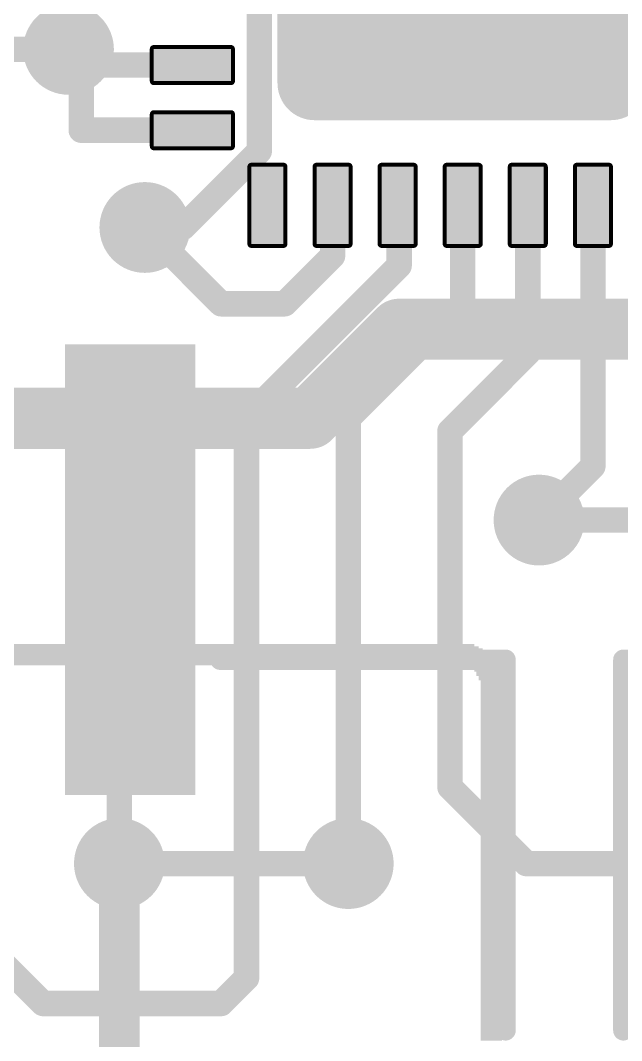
# Model space of a CAD drawing. Extents: x -8 to 72.9, y -20.5 to 38.
# Drawn here: x 12.6 to 18.6, y 4.58 to 14.77 of the extents above; entities that cross this region are included whole.
import ezdxf

# ---------------------------------------------------------------- set-up
doc = ezdxf.new("R2010")
doc.units = 0
for name, color, linetype in [('1', 12, 'CONTINUOUS'), ('16', 132, 'CONTINUOUS'), ('18', 110, 'CONTINUOUS'), ('203', 40, 'CONTINUOUS'), ('21', 40, 'CONTINUOUS')]:
    doc.layers.add(name, color=color, linetype=linetype)

# ---------------------------------------------------------------- blocks, each defined once
blk = doc.blocks.new('RECT')
blk.add_solid([(-0.5, -0.5), (0.5, -0.5), (-0.5, 0.5), (0.5, 0.5)])
blk = doc.blocks.new('RECT64000X136000R20')
at = {"const_width": 0.04}
blk.add_lwpolyline([(0.18, -0.385), (0.18, 0.385, 0.4142), (0.16, 0.405), (-0.16, 0.405, 0.4142), (-0.18, 0.385), (-0.18, -0.385, 0.4142), (-0.16, -0.405), (0.16, -0.405, 0.4142)], format="xyb", close=True, dxfattribs=at)
blk.add_solid([(-0.17, -0.395), (0.17, -0.395), (-0.17, 0.395), (0.17, 0.395)])
blk = doc.blocks.new('RECT136000X64000R20')
at = {"const_width": 0.04}
blk.add_lwpolyline([(0.405, -0.16), (0.405, 0.16, 0.4142), (0.385, 0.18), (-0.385, 0.18, 0.4142), (-0.405, 0.16), (-0.405, -0.16, 0.4142), (-0.385, -0.18), (0.385, -0.18, 0.4142)], format="xyb", close=True, dxfattribs=at)
blk.add_solid([(-0.395, -0.17), (0.395, -0.17), (-0.395, 0.17), (0.395, 0.17)])
blk = doc.blocks.new('RECT592000X592000R20')
at = {"const_width": 0.37}
blk.add_lwpolyline([(1.665, -1.48), (1.665, 1.48, 0.4142), (1.48, 1.665), (-1.48, 1.665, 0.4142), (-1.665, 1.48), (-1.665, -1.48, 0.4142), (-1.48, -1.665), (1.48, -1.665, 0.4142)], format="xyb", close=True, dxfattribs=at)
blk.add_solid([(-1.5054, -1.5054), (1.5054, -1.5054), (-1.5054, 1.5054), (1.5054, 1.5054)])
blk = doc.blocks.new('ROUNDV')
at = {"const_width": 0.5}
blk.add_lwpolyline([(0, -0.25, 1), (0, 0.25, 1), (0, -0.25)], format="xyb", dxfattribs=at)

msp = doc.modelspace()

# ---------------------------------------------------------------- linework, layer by layer
at = {"layer": '1', "const_width": 0.254}
for points in [[(13.208, 14.351), (13.208, 14.971)], [(13.208, 14.351), (13.081, 14.478)], [(13.178, 14.351), (13.208, 14.321)], [(13.208, 14.321), (13.208, 14.351)], [(13.238, 14.321), (13.208, 14.351)], [(13.208, 13.671), (13.208, 14.321)], [(14.318, 14.321), (13.238, 14.321)], [(14.318, 13.671), (13.208, 13.671)], [(15.718, 12.921), (15.718, 12.416)], [(16.383, 12.906), (16.368, 12.921)], [(17.018, 12.921), (17.018, 11.938)], [(17.668, 12.921), (17.668, 11.445)], [(18.318, 12.921), (18.318, 10.317)], [(16.383, 12.319), (16.383, 12.906)], [(14.605, 11.938), (13.843, 12.7)], [(15.718, 12.416), (15.24, 11.938)], [(14.859, 10.795), (16.383, 12.319)], [(15.24, 11.938), (14.605, 11.938)], [(17.018, 11.938), (15.875, 10.795)], [(17.668, 11.445), (16.891, 10.668)], [(14.859, 5.207), (14.859, 10.795)], [(15.875, 10.795), (15.875, 6.35)], [(16.891, 10.668), (16.891, 7.112)], [(18.318, 10.317), (17.78, 9.779)], [(13.696, 9.285), (13.696, 9.759)], [(13.589, 9.178), (13.696, 9.285)], [(13.589, 6.35), (13.589, 9.178)], [(16.891, 7.112), (17.653, 6.35)], [(17.653, 6.35), (19.05, 6.35)], [(12.446, 5.334), (12.827, 4.953)], [(14.605, 4.953), (14.859, 5.207)], [(12.827, 4.953), (14.605, 4.953)]]:
    msp.add_lwpolyline(points, dxfattribs=at)
at = {"layer": '1', "const_width": 0.127}
for points in [[(13.1259, 14.5229, 1), (13.0361, 14.4331)], [(13.2229, 14.3959, 1), (13.1331, 14.3061)], [(13.2715, 14.351, 1), (13.1445, 14.351)], [(13.2529, 14.3959, 1), (13.1631, 14.3061)], [(13.2715, 14.321, 1), (13.1445, 14.321)], [(13.1445, 14.351, 1), (13.2715, 14.351)], [(13.1445, 14.321, 1), (13.2715, 14.321)], [(13.1631, 14.3061, 1), (13.2529, 14.3959)], [(13.1631, 14.2761, 1), (13.2529, 14.3659)], [(13.238, 14.3845, 1), (13.238, 14.2575)], [(13.1931, 14.2761, 1), (13.2829, 14.3659)], [(14.318, 14.2575, 1), (14.318, 14.3845)], [(13.208, 13.7345, 1), (13.208, 13.6075)], [(14.318, 13.6075, 1), (14.318, 13.7345)], [(13.1445, 13.671, 1), (13.2715, 13.671)], [(15.7815, 12.921, 1), (15.6545, 12.921)], [(16.4129, 12.9659, 1), (16.3231, 12.8761)], [(17.0815, 12.921, 1), (16.9545, 12.921)], [(17.7315, 12.921, 1), (17.6045, 12.921)], [(18.3815, 12.921, 1), (18.2545, 12.921)], [(16.4465, 12.906, 1), (16.3195, 12.906)], [(16.3381, 12.8611, 1), (16.4279, 12.9509)], [(13.8879, 12.7449, 1), (13.7981, 12.6551)], [(15.7629, 12.3711, 1), (15.6731, 12.4609)], [(15.6545, 12.416, 1), (15.7815, 12.416)], [(16.4279, 12.2741, 1), (16.3381, 12.3639)], [(16.3195, 12.319, 1), (16.4465, 12.319)], [(14.605, 12.0015, 1), (14.605, 11.8745)], [(14.5601, 11.8931, 1), (14.6499, 11.9829)], [(15.1951, 11.9829, 1), (15.2849, 11.8931)], [(15.24, 11.8745, 1), (15.24, 12.0015)], [(17.0629, 11.8931, 1), (16.9731, 11.9829)], [(16.9545, 11.938, 1), (17.0815, 11.938)], [(17.6045, 11.445, 1), (17.7315, 11.445)], [(17.7129, 11.4001, 1), (17.6231, 11.4899)], [(14.9225, 10.795, 1), (14.7955, 10.795)], [(14.8141, 10.8399, 1), (14.9039, 10.7501)], [(15.9385, 10.795, 1), (15.8115, 10.795)], [(15.8301, 10.8399, 1), (15.9199, 10.7501)], [(16.9545, 10.668, 1), (16.8275, 10.668)], [(16.8461, 10.7129, 1), (16.9359, 10.6231)], [(18.3629, 10.2721, 1), (18.2731, 10.3619)], [(18.2545, 10.317, 1), (18.3815, 10.317)], [(13.7595, 9.759, 1), (13.6325, 9.759)], [(17.7351, 9.8239, 1), (17.8249, 9.7341)], [(13.7409, 9.2401, 1), (13.6511, 9.3299)], [(13.6525, 9.178, 1), (13.5255, 9.178)], [(13.5441, 9.2229, 1), (13.6339, 9.1331)], [(13.6325, 9.285, 1), (13.7595, 9.285)], [(16.9359, 7.1569, 1), (16.8461, 7.0671)], [(16.8275, 7.112, 1), (16.9545, 7.112)], [(17.653, 6.4135, 1), (17.653, 6.2865)], [(17.6081, 6.3051, 1), (17.6979, 6.3949)], [(13.5255, 6.35, 1), (13.6525, 6.35)], [(15.8115, 6.35, 1), (15.9385, 6.35)], [(14.9039, 5.1621, 1), (14.8141, 5.2519)], [(14.7955, 5.207, 1), (14.9225, 5.207)], [(12.827, 5.0165, 1), (12.827, 4.8895)], [(12.7821, 4.9081, 1), (12.8719, 4.9979)], [(14.5601, 4.9979, 1), (14.6499, 4.9081)], [(14.605, 4.8895, 1), (14.605, 5.0165)]]:
    msp.add_lwpolyline(points, format="xyb", dxfattribs=at)
at = {"layer": '16'}
for points, const_width in [([(14.986, 17.018), (14.986, 13.462)], 0.254), ([(11.303, 14.478), (13.081, 14.478)], 0.254), ([(14.986, 13.462), (14.224, 12.7)], 0.254), ([(14.224, 12.7), (13.843, 12.7)], 0.254), ([(15.494, 10.795), (16.383, 11.684)], 0.6096), ([(16.383, 11.684), (20.701, 11.684)], 0.6096), ([(11.938, 10.795), (15.494, 10.795)], 0.6096), ([(17.78, 9.779), (21.209, 9.779)], 0.254), ([(13.589, 3.048), (13.589, 6.35)], 0.4064), ([(15.875, 6.35), (13.589, 6.35)], 0.254)]:
    msp.add_lwpolyline(points, dxfattribs=dict(at, const_width=const_width))
for points, const_width in [([(13.081, 14.4145, 1), (13.081, 14.5415)], 0.127), ([(15.0309, 13.4171, 1), (14.9411, 13.5069)], 0.127), ([(14.9225, 13.462, 1), (15.0495, 13.462)], 0.127), ([(13.843, 12.7635, 1), (13.843, 12.6365)], 0.127), ([(14.1791, 12.7449, 1), (14.2689, 12.6551)], 0.127), ([(14.224, 12.6365, 1), (14.224, 12.7635)], 0.127), ([(16.383, 11.8364, 1), (16.383, 11.5316)], 0.3048), ([(16.4908, 11.5762, 1), (16.2752, 11.7918)], 0.3048), ([(15.3862, 10.9028, 1), (15.6018, 10.6872)], 0.3048), ([(15.494, 10.6426, 1), (15.494, 10.9474)], 0.3048), ([(17.78, 9.8425, 1), (17.78, 9.7155)], 0.127), ([(13.6906, 6.35, 1), (13.4874, 6.35)], 0.2032), ([(13.589, 6.4135, 1), (13.589, 6.2865)], 0.127), ([(15.875, 6.2865, 1), (15.875, 6.4135)], 0.127)]:
    msp.add_lwpolyline(points, format="xyb", dxfattribs=dict(at, const_width=const_width))
at = {"layer": '21', "const_width": 0.2032}
for points in [[(14.596, 8.385), (17.446, 8.385)], [(17.446, 8.385), (17.446, 4.685)], [(18.622, 4.685), (18.622, 8.385)], [(18.622, 8.385), (21.472, 8.385)]]:
    msp.add_lwpolyline(points, dxfattribs=at)
at = {"layer": '21', "const_width": 0.1016}
for points in [[(14.596, 8.4358, 1), (14.596, 8.3342)], [(17.4968, 8.385, 1), (17.3952, 8.385)], [(17.446, 8.3342, 1), (17.446, 8.4358)], [(18.6728, 8.385, 1), (18.5712, 8.385)], [(18.622, 8.4358, 1), (18.622, 8.3342)], [(17.3952, 4.685, 1), (17.4968, 4.685)], [(18.5712, 4.685, 1), (18.6728, 4.685)]]:
    msp.add_lwpolyline(points, format="xyb", dxfattribs=at)

# ---------------------------------------------------------------- block references
at = {"layer": '1', "rotation": 270}
for name, p in [('RECT592000X592000R20', (17.018, 15.621)), ('RECT64000X136000R20', (14.318, 14.321)), ('RECT64000X136000R20', (14.318, 13.671)), ('RECT136000X64000R20', (15.068, 12.921)), ('RECT136000X64000R20', (15.718, 12.921)), ('RECT136000X64000R20', (16.368, 12.921)), ('RECT136000X64000R20', (17.018, 12.921)), ('RECT136000X64000R20', (17.668, 12.921)), ('RECT136000X64000R20', (18.318, 12.921))]:
    msp.add_blockref(name, p, dxfattribs=at)
at = {"layer": '1', "xscale": 1.3, "yscale": 4.5, "rotation": 180}
msp.add_blockref('RECT', (13.696, 9.285), dxfattribs=at)
at = {"layer": '18', "xscale": 0.9064, "yscale": 0.9064}
for p in [(13.081, 14.478), (13.081, 14.478), (13.843, 12.7), (13.843, 12.7), (17.78, 9.779), (17.78, 9.779), (13.589, 6.35), (13.589, 6.35), (15.875, 6.35), (15.875, 6.35)]:
    msp.add_blockref('ROUNDV', p, dxfattribs=at)
at = {"layer": '203', "yscale": 0.0212}
for p, xscale in [((12.4243, 8.4452), 9.7151), ((12.4243, 8.4663), 9.6728), ((12.4138, 8.4875), 9.6093), ((12.4138, 8.5087), 9.5246), ((12.4243, 8.5298), 9.4188), ((12.4138, 8.3605), 9.8633), ((12.4243, 8.3817), 9.8421), ((12.4243, 8.4028), 9.7998), ((12.4243, 8.424), 9.7574), ((12.4243, 8.3393), 9.8844), ((17.2078, 8.3182), 0.3175), ((17.2396, 8.297), 0.2963), ((17.2607, 8.2758), 0.254), ((17.2819, 8.2547), 0.254), ((17.2819, 8.2335), 0.254), ((17.2925, 8.2123), 0.2328), ((17.2925, 8.1912), 0.2328), ((17.3031, 8.17), 0.2117), ((17.3031, 8.1488), 0.2117), ((17.3031, 8.1277), 0.2117), ((17.3031, 8.1065), 0.2117), ((17.3031, 8.0853), 0.2117), ((17.3031, 8.0642), 0.2117), ((17.3031, 8.043), 0.2117), ((17.3031, 8.0218), 0.2117), ((17.3031, 8.0007), 0.2117), ((17.3031, 7.9795), 0.2117), ((17.3031, 7.9583), 0.2117), ((17.3031, 7.9372), 0.2117), ((17.3031, 7.916), 0.2117), ((17.3031, 7.8949), 0.2117), ((17.3031, 7.8737), 0.2117), ((17.3031, 7.8525), 0.2117), ((17.3031, 7.8314), 0.2117), ((17.3031, 7.8102), 0.2117), ((17.3031, 7.789), 0.2117), ((17.3031, 7.7679), 0.2117), ((17.3031, 7.7467), 0.2117), ((17.3031, 7.7255), 0.2117), ((17.3031, 7.7044), 0.2117), ((17.3031, 7.6832), 0.2117), ((17.3031, 7.662), 0.2117), ((17.3031, 7.6409), 0.2117), ((17.3031, 7.6197), 0.2117), ((17.3031, 7.5985), 0.2117), ((17.3031, 7.5774), 0.2117), ((17.3031, 7.5562), 0.2117), ((17.3031, 7.535), 0.2117), ((17.3031, 7.5139), 0.2117), ((17.3031, 7.4927), 0.2117), ((17.3031, 7.4715), 0.2117), ((17.3031, 7.4504), 0.2117), ((17.3031, 7.4292), 0.2117), ((17.3031, 7.408), 0.2117), ((17.3031, 7.3869), 0.2117), ((17.3031, 7.3657), 0.2117), ((17.3031, 7.3445), 0.2117), ((17.3031, 7.3234), 0.2117), ((17.3031, 7.3022), 0.2117), ((17.3031, 7.281), 0.2117), ((17.3031, 7.2599), 0.2117), ((17.3031, 7.2387), 0.2117), ((17.3031, 7.2175), 0.2117), ((17.3031, 7.1964), 0.2117), ((17.3031, 7.1752), 0.2117), ((17.3031, 7.154), 0.2117), ((17.3031, 7.1329), 0.2117), ((17.3031, 7.1117), 0.2117), ((17.3031, 7.0905), 0.2117), ((17.3031, 7.0694), 0.2117), ((17.3031, 7.0482), 0.2117), ((17.3031, 7.0271), 0.2117), ((17.3031, 7.0059), 0.2117), ((17.3031, 6.9847), 0.2117), ((17.3031, 6.9636), 0.2117), ((17.3031, 6.9424), 0.2117), ((17.3031, 6.9212), 0.2117), ((17.3031, 6.9001), 0.2117), ((17.3031, 6.8789), 0.2117), ((17.3031, 6.8577), 0.2117), ((17.3031, 6.8366), 0.2117), ((17.3031, 6.8154), 0.2117), ((17.3031, 6.7942), 0.2117), ((17.3031, 6.7731), 0.2117), ((17.3031, 6.7519), 0.2117), ((17.3031, 6.7307), 0.2117), ((17.3031, 6.7096), 0.2117), ((17.3031, 6.6884), 0.2117), ((17.3031, 6.6672), 0.2117), ((17.3031, 6.6461), 0.2117), ((17.3031, 6.6249), 0.2117), ((17.3031, 6.6037), 0.2117), ((17.3031, 6.5826), 0.2117), ((17.3031, 6.5614), 0.2117), ((17.3031, 6.5402), 0.2117), ((17.3031, 6.5191), 0.2117), ((17.3031, 6.4979), 0.2117), ((17.3031, 6.4767), 0.2117), ((17.3031, 6.4556), 0.2117), ((17.3031, 6.4344), 0.2117), ((17.3031, 6.4132), 0.2117), ((17.3031, 6.3921), 0.2117), ((17.3031, 6.3709), 0.2117), ((17.3031, 6.3497), 0.2117), ((17.3031, 6.3286), 0.2117), ((17.3031, 6.3074), 0.2117), ((17.3031, 6.2862), 0.2117), ((17.3031, 6.2651), 0.2117), ((17.3031, 6.2439), 0.2117), ((17.3031, 6.2228), 0.2117), ((17.3031, 6.2016), 0.2117), ((17.3031, 6.1804), 0.2117), ((17.3031, 6.1593), 0.2117), ((17.3031, 6.1381), 0.2117), ((17.3031, 6.1169), 0.2117), ((17.3031, 6.0958), 0.2117), ((17.3031, 6.0746), 0.2117), ((17.3031, 6.0534), 0.2117), ((17.3031, 6.0323), 0.2117), ((17.3031, 6.0111), 0.2117), ((17.3031, 5.9899), 0.2117), ((17.3031, 5.9688), 0.2117), ((17.3031, 5.9476), 0.2117), ((17.3031, 5.9264), 0.2117), ((17.3031, 5.9053), 0.2117), ((17.3031, 5.8841), 0.2117), ((17.3031, 5.8629), 0.2117), ((17.3031, 5.8418), 0.2117), ((17.3031, 5.8206), 0.2117), ((17.3031, 5.7994), 0.2117), ((17.3031, 5.7783), 0.2117), ((17.3031, 5.7571), 0.2117), ((17.3031, 5.7359), 0.2117), ((17.3031, 5.7148), 0.2117), ((17.3031, 5.6936), 0.2117), ((17.3031, 5.6724), 0.2117), ((17.3031, 5.6513), 0.2117), ((17.3031, 5.6301), 0.2117), ((17.3031, 5.6089), 0.2117), ((17.3031, 5.5878), 0.2117), ((17.3031, 5.5666), 0.2117), ((17.3031, 5.5454), 0.2117), ((17.3031, 5.5243), 0.2117), ((17.3031, 5.5031), 0.2117), ((17.3031, 5.4819), 0.2117), ((17.3031, 5.4608), 0.2117), ((17.3031, 5.4396), 0.2117), ((17.3031, 5.4184), 0.2117), ((17.3031, 5.3973), 0.2117), ((17.3031, 5.3761), 0.2117), ((17.3031, 5.355), 0.2117), ((17.3031, 5.3338), 0.2117), ((17.3031, 5.3126), 0.2117), ((17.3031, 5.2915), 0.2117), ((17.3031, 5.2703), 0.2117), ((17.3031, 5.2491), 0.2117), ((17.3031, 5.228), 0.2117), ((17.3031, 5.2068), 0.2117), ((17.3031, 5.1856), 0.2117), ((17.3031, 5.1645), 0.2117), ((17.3031, 5.1433), 0.2117), ((17.3031, 5.1221), 0.2117), ((17.3031, 5.101), 0.2117), ((17.3031, 5.0798), 0.2117), ((17.3031, 5.0586), 0.2117), ((17.3031, 5.0375), 0.2117), ((17.3031, 5.0163), 0.2117), ((17.3031, 4.9951), 0.2117), ((17.3031, 4.974), 0.2117), ((17.3031, 4.9528), 0.2117), ((17.3031, 4.9316), 0.2117), ((17.3031, 4.9105), 0.2117), ((17.3031, 4.8893), 0.2117), ((17.3031, 4.8681), 0.2117), ((17.3031, 4.847), 0.2117), ((17.3031, 4.8258), 0.2117), ((17.3031, 4.8046), 0.2117), ((17.3031, 4.7835), 0.2117), ((17.3031, 4.7623), 0.2117), ((17.3031, 4.7411), 0.2117), ((17.3031, 4.72), 0.2117), ((17.3031, 4.6988), 0.2117), ((17.3031, 4.6776), 0.2117), ((17.3031, 4.6565), 0.2117), ((17.3031, 4.6353), 0.2117), ((17.3031, 4.6141), 0.2117), ((17.3031, 4.593), 0.2117)]:
    msp.add_blockref('RECT', p, dxfattribs=dict(at, xscale=xscale))

doc.saveas('drawing.dxf')
